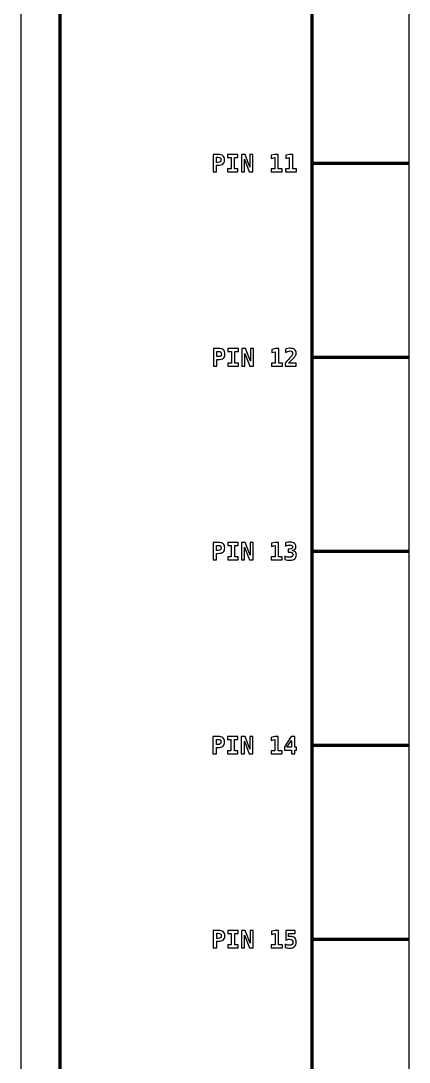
# Model space of a CAD drawing. Header units: centimetres. Extents: x -11.5 to -9.5, y -24.9 to -2.9.
# Drawn here: x -11.5 to -9.5, y -19.48 to -14.12 of the extents above; entities that cross this region are included whole.
import ezdxf

# ---------------------------------------------------------------- set-up
doc = ezdxf.new("R2010")
doc.units = ezdxf.units.CM
doc.header["$MEASUREMENT"] = 0
doc.layers.add('Layer 1', color=7, linetype='Continuous')

msp = doc.modelspace()

# ---------------------------------------------------------------- linework, layer by layer
at = {"layer": 'Layer 1', "color": 7}
msp.add_lwpolyline([(-11.5, -24.85), (-9.5, -24.85), (-9.5, -2.85), (-11.5, -2.85), (-11.5, -24.85)], close=True, dxfattribs=at)
at = {"layer": 'Layer 1', "color": 7, "lineweight": 100}
msp.add_lwpolyline([(-11.3, -24.35), (-10, -24.35), (-10, -4.35), (-11.3, -4.35), (-11.3, -24.35)], close=True, dxfattribs=at)
at = {"layer": 'Layer 1', "color": 250}
for points, knots in [([(-10.51028, -14.80498), (-10.51028, -14.80498), (-10.48585, -14.80498), (-10.48585, -14.80498), (-10.48585, -14.80498), (-10.47344, -14.80498), (-10.46451, -14.80718), (-10.45906, -14.81161), (-10.45906, -14.81161), (-10.4536, -14.81603), (-10.45089, -14.82321), (-10.45089, -14.83313), (-10.45089, -14.83313), (-10.45089, -14.84305), (-10.4536, -14.85023), (-10.45906, -14.85466), (-10.45906, -14.85466), (-10.46451, -14.85908), (-10.47344, -14.86128), (-10.48585, -14.86128), (-10.48585, -14.86128), (-10.48585, -14.86128), (-10.4925, -14.86128), (-10.4925, -14.86128), (-10.4925, -14.86128), (-10.4925, -14.86128), (-10.4925, -14.89499), (-10.4925, -14.89499), (-10.4925, -14.89499), (-10.4925, -14.89499), (-10.51028, -14.89499), (-10.51028, -14.89499), (-10.51028, -14.89499), (-10.51028, -14.89499), (-10.51028, -14.80498), (-10.51028, -14.80498)], [0, 0, 0, 0, 0.1111111, 0.1111111, 0.1111111, 0.1111111, 0.2222222, 0.2222222, 0.2222222, 0.2222222, 0.3333333, 0.3333333, 0.3333333, 0.3333333, 0.4444444, 0.4444444, 0.4444444, 0.4444444, 0.5555556, 0.5555556, 0.5555556, 0.5555556, 0.6666667, 0.6666667, 0.6666667, 0.6666667, 0.7777778, 0.7777778, 0.7777778, 0.7777778, 0.8888889, 0.8888889, 0.8888889, 0.8888889, 1, 1, 1, 1]), ([(-10.43535, -14.82066), (-10.43535, -14.82066), (-10.43535, -14.80498), (-10.43535, -14.80498), (-10.43535, -14.80498), (-10.43535, -14.80498), (-10.38176, -14.80498), (-10.38176, -14.80498), (-10.38176, -14.80498), (-10.38176, -14.80498), (-10.38176, -14.82066), (-10.38176, -14.82066), (-10.38176, -14.82066), (-10.38176, -14.82066), (-10.39967, -14.82066), (-10.39967, -14.82066), (-10.39967, -14.82066), (-10.39967, -14.82066), (-10.39967, -14.87931), (-10.39967, -14.87931), (-10.39967, -14.87931), (-10.39967, -14.87931), (-10.38176, -14.87931), (-10.38176, -14.87931), (-10.38176, -14.87931), (-10.38176, -14.87931), (-10.38176, -14.89499), (-10.38176, -14.89499), (-10.38176, -14.89499), (-10.38176, -14.89499), (-10.43535, -14.89499), (-10.43535, -14.89499), (-10.43535, -14.89499), (-10.43535, -14.89499), (-10.43535, -14.87931), (-10.43535, -14.87931), (-10.43535, -14.87931), (-10.43535, -14.87931), (-10.41745, -14.87931), (-10.41745, -14.87931), (-10.41745, -14.87931), (-10.41745, -14.87931), (-10.41745, -14.82066), (-10.41745, -14.82066), (-10.41745, -14.82066), (-10.41745, -14.82066), (-10.43535, -14.82066), (-10.43535, -14.82066)], [0, 0, 0, 0, 0.0833333, 0.0833333, 0.0833333, 0.0833333, 0.1666667, 0.1666667, 0.1666667, 0.1666667, 0.25, 0.25, 0.25, 0.25, 0.3333333, 0.3333333, 0.3333333, 0.3333333, 0.4166667, 0.4166667, 0.4166667, 0.4166667, 0.5, 0.5, 0.5, 0.5, 0.5833333, 0.5833333, 0.5833333, 0.5833333, 0.6666667, 0.6666667, 0.6666667, 0.6666667, 0.75, 0.75, 0.75, 0.75, 0.8333333, 0.8333333, 0.8333333, 0.8333333, 0.9166667, 0.9166667, 0.9166667, 0.9166667, 1, 1, 1, 1]), ([(-10.36421, -14.80498), (-10.36421, -14.80498), (-10.34509, -14.80498), (-10.34509, -14.80498), (-10.34509, -14.80498), (-10.34509, -14.80498), (-10.32003, -14.8704), (-10.32003, -14.8704), (-10.32003, -14.8704), (-10.32003, -14.8704), (-10.32003, -14.80498), (-10.32003, -14.80498), (-10.32003, -14.80498), (-10.32003, -14.80498), (-10.30435, -14.80498), (-10.30435, -14.80498), (-10.30435, -14.80498), (-10.30435, -14.80498), (-10.30435, -14.89499), (-10.30435, -14.89499), (-10.30435, -14.89499), (-10.30435, -14.89499), (-10.32334, -14.89499), (-10.32334, -14.89499), (-10.32334, -14.89499), (-10.32334, -14.89499), (-10.34853, -14.82957), (-10.34853, -14.82957), (-10.34853, -14.82957), (-10.34853, -14.82957), (-10.34853, -14.89499), (-10.34853, -14.89499), (-10.34853, -14.89499), (-10.34853, -14.89499), (-10.36421, -14.89499), (-10.36421, -14.89499), (-10.36421, -14.89499), (-10.36421, -14.89499), (-10.36421, -14.80498), (-10.36421, -14.80498)], [0, 0, 0, 0, 0.1, 0.1, 0.1, 0.1, 0.2, 0.2, 0.2, 0.2, 0.3, 0.3, 0.3, 0.3, 0.4, 0.4, 0.4, 0.4, 0.5, 0.5, 0.5, 0.5, 0.6, 0.6, 0.6, 0.6, 0.7, 0.7, 0.7, 0.7, 0.8, 0.8, 0.8, 0.8, 0.9, 0.9, 0.9, 0.9, 1, 1, 1, 1]), ([(-10.21139, -14.87931), (-10.21139, -14.87931), (-10.19149, -14.87931), (-10.19149, -14.87931), (-10.19149, -14.87931), (-10.19149, -14.87931), (-10.19149, -14.82089), (-10.19149, -14.82089), (-10.19149, -14.82089), (-10.19149, -14.82089), (-10.20999, -14.82548), (-10.20999, -14.82548), (-10.20999, -14.82548), (-10.20999, -14.82548), (-10.20999, -14.80945), (-10.20999, -14.80945), (-10.20999, -14.80945), (-10.20999, -14.80945), (-10.19137, -14.80498), (-10.19137, -14.80498), (-10.19137, -14.80498), (-10.19137, -14.80498), (-10.17419, -14.80498), (-10.17419, -14.80498), (-10.17419, -14.80498), (-10.17419, -14.80498), (-10.17419, -14.87931), (-10.17419, -14.87931), (-10.17419, -14.87931), (-10.17419, -14.87931), (-10.15429, -14.87931), (-10.15429, -14.87931), (-10.15429, -14.87931), (-10.15429, -14.87931), (-10.15429, -14.89499), (-10.15429, -14.89499), (-10.15429, -14.89499), (-10.15429, -14.89499), (-10.21139, -14.89499), (-10.21139, -14.89499), (-10.21139, -14.89499), (-10.21139, -14.89499), (-10.21139, -14.87931), (-10.21139, -14.87931)], [0, 0, 0, 0, 0.0909091, 0.0909091, 0.0909091, 0.0909091, 0.1818182, 0.1818182, 0.1818182, 0.1818182, 0.2727273, 0.2727273, 0.2727273, 0.2727273, 0.3636364, 0.3636364, 0.3636364, 0.3636364, 0.4545455, 0.4545455, 0.4545455, 0.4545455, 0.5454545, 0.5454545, 0.5454545, 0.5454545, 0.6363636, 0.6363636, 0.6363636, 0.6363636, 0.7272727, 0.7272727, 0.7272727, 0.7272727, 0.8181818, 0.8181818, 0.8181818, 0.8181818, 0.9090909, 0.9090909, 0.9090909, 0.9090909, 1, 1, 1, 1]), ([(-10.13706, -14.87931), (-10.13706, -14.87931), (-10.11716, -14.87931), (-10.11716, -14.87931), (-10.11716, -14.87931), (-10.11716, -14.87931), (-10.11716, -14.82089), (-10.11716, -14.82089), (-10.11716, -14.82089), (-10.11716, -14.82089), (-10.13566, -14.82548), (-10.13566, -14.82548), (-10.13566, -14.82548), (-10.13566, -14.82548), (-10.13566, -14.80945), (-10.13566, -14.80945), (-10.13566, -14.80945), (-10.13566, -14.80945), (-10.11704, -14.80498), (-10.11704, -14.80498), (-10.11704, -14.80498), (-10.11704, -14.80498), (-10.09986, -14.80498), (-10.09986, -14.80498), (-10.09986, -14.80498), (-10.09986, -14.80498), (-10.09986, -14.87931), (-10.09986, -14.87931), (-10.09986, -14.87931), (-10.09986, -14.87931), (-10.07996, -14.87931), (-10.07996, -14.87931), (-10.07996, -14.87931), (-10.07996, -14.87931), (-10.07996, -14.89499), (-10.07996, -14.89499), (-10.07996, -14.89499), (-10.07996, -14.89499), (-10.13706, -14.89499), (-10.13706, -14.89499), (-10.13706, -14.89499), (-10.13706, -14.89499), (-10.13706, -14.87931), (-10.13706, -14.87931)], [0, 0, 0, 0, 0.0909091, 0.0909091, 0.0909091, 0.0909091, 0.1818182, 0.1818182, 0.1818182, 0.1818182, 0.2727273, 0.2727273, 0.2727273, 0.2727273, 0.3636364, 0.3636364, 0.3636364, 0.3636364, 0.4545455, 0.4545455, 0.4545455, 0.4545455, 0.5454545, 0.5454545, 0.5454545, 0.5454545, 0.6363636, 0.6363636, 0.6363636, 0.6363636, 0.7272727, 0.7272727, 0.7272727, 0.7272727, 0.8181818, 0.8181818, 0.8181818, 0.8181818, 0.9090909, 0.9090909, 0.9090909, 0.9090909, 1, 1, 1, 1]), ([(-10.4925, -14.81994), (-10.4925, -14.81994), (-10.4925, -14.84632), (-10.4925, -14.84632), (-10.4925, -14.84632), (-10.4925, -14.84632), (-10.48519, -14.84632), (-10.48519, -14.84632), (-10.48519, -14.84632), (-10.47937, -14.84632), (-10.47527, -14.84533), (-10.47293, -14.84338), (-10.47293, -14.84338), (-10.47056, -14.8414), (-10.46939, -14.83799), (-10.46939, -14.83313), (-10.46939, -14.83313), (-10.46939, -14.82828), (-10.47056, -14.82486), (-10.47293, -14.82288), (-10.47293, -14.82288), (-10.47527, -14.82093), (-10.47937, -14.81994), (-10.48519, -14.81994), (-10.48519, -14.81994), (-10.48519, -14.81994), (-10.4925, -14.81994), (-10.4925, -14.81994)], [0, 0, 0, 0, 0.1428571, 0.1428571, 0.1428571, 0.1428571, 0.2857143, 0.2857143, 0.2857143, 0.2857143, 0.4285714, 0.4285714, 0.4285714, 0.4285714, 0.5714286, 0.5714286, 0.5714286, 0.5714286, 0.7142857, 0.7142857, 0.7142857, 0.7142857, 0.8571429, 0.8571429, 0.8571429, 0.8571429, 1, 1, 1, 1]), ([(-10.5081, -15.80581), (-10.5081, -15.80581), (-10.48367, -15.80581), (-10.48367, -15.80581), (-10.48367, -15.80581), (-10.47126, -15.80581), (-10.46233, -15.80801), (-10.45688, -15.81244), (-10.45688, -15.81244), (-10.45142, -15.81686), (-10.44871, -15.82404), (-10.44871, -15.83396), (-10.44871, -15.83396), (-10.44871, -15.84388), (-10.45142, -15.85106), (-10.45688, -15.85549), (-10.45688, -15.85549), (-10.46233, -15.85991), (-10.47126, -15.86211), (-10.48367, -15.86211), (-10.48367, -15.86211), (-10.48367, -15.86211), (-10.49032, -15.86211), (-10.49032, -15.86211), (-10.49032, -15.86211), (-10.49032, -15.86211), (-10.49032, -15.89582), (-10.49032, -15.89582), (-10.49032, -15.89582), (-10.49032, -15.89582), (-10.5081, -15.89582), (-10.5081, -15.89582), (-10.5081, -15.89582), (-10.5081, -15.89582), (-10.5081, -15.80581), (-10.5081, -15.80581)], [0, 0, 0, 0, 0.1111111, 0.1111111, 0.1111111, 0.1111111, 0.2222222, 0.2222222, 0.2222222, 0.2222222, 0.3333333, 0.3333333, 0.3333333, 0.3333333, 0.4444444, 0.4444444, 0.4444444, 0.4444444, 0.5555556, 0.5555556, 0.5555556, 0.5555556, 0.6666667, 0.6666667, 0.6666667, 0.6666667, 0.7777778, 0.7777778, 0.7777778, 0.7777778, 0.8888889, 0.8888889, 0.8888889, 0.8888889, 1, 1, 1, 1]), ([(-10.49032, -15.82077), (-10.49032, -15.82077), (-10.49032, -15.84715), (-10.49032, -15.84715), (-10.49032, -15.84715), (-10.49032, -15.84715), (-10.48301, -15.84715), (-10.48301, -15.84715), (-10.48301, -15.84715), (-10.47719, -15.84715), (-10.47309, -15.84616), (-10.47075, -15.84421), (-10.47075, -15.84421), (-10.46838, -15.84223), (-10.46721, -15.83882), (-10.46721, -15.83396), (-10.46721, -15.83396), (-10.46721, -15.82911), (-10.46838, -15.82569), (-10.47075, -15.82371), (-10.47075, -15.82371), (-10.47309, -15.82176), (-10.47719, -15.82077), (-10.48301, -15.82077), (-10.48301, -15.82077), (-10.48301, -15.82077), (-10.49032, -15.82077), (-10.49032, -15.82077)], [0, 0, 0, 0, 0.1428571, 0.1428571, 0.1428571, 0.1428571, 0.2857143, 0.2857143, 0.2857143, 0.2857143, 0.4285714, 0.4285714, 0.4285714, 0.4285714, 0.5714286, 0.5714286, 0.5714286, 0.5714286, 0.7142857, 0.7142857, 0.7142857, 0.7142857, 0.8571429, 0.8571429, 0.8571429, 0.8571429, 1, 1, 1, 1]), ([(-10.43317, -15.82149), (-10.43317, -15.82149), (-10.43317, -15.80581), (-10.43317, -15.80581), (-10.43317, -15.80581), (-10.43317, -15.80581), (-10.37958, -15.80581), (-10.37958, -15.80581), (-10.37958, -15.80581), (-10.37958, -15.80581), (-10.37958, -15.82149), (-10.37958, -15.82149), (-10.37958, -15.82149), (-10.37958, -15.82149), (-10.39749, -15.82149), (-10.39749, -15.82149), (-10.39749, -15.82149), (-10.39749, -15.82149), (-10.39749, -15.88014), (-10.39749, -15.88014), (-10.39749, -15.88014), (-10.39749, -15.88014), (-10.37958, -15.88014), (-10.37958, -15.88014), (-10.37958, -15.88014), (-10.37958, -15.88014), (-10.37958, -15.89582), (-10.37958, -15.89582), (-10.37958, -15.89582), (-10.37958, -15.89582), (-10.43317, -15.89582), (-10.43317, -15.89582), (-10.43317, -15.89582), (-10.43317, -15.89582), (-10.43317, -15.88014), (-10.43317, -15.88014), (-10.43317, -15.88014), (-10.43317, -15.88014), (-10.41527, -15.88014), (-10.41527, -15.88014), (-10.41527, -15.88014), (-10.41527, -15.88014), (-10.41527, -15.82149), (-10.41527, -15.82149), (-10.41527, -15.82149), (-10.41527, -15.82149), (-10.43317, -15.82149), (-10.43317, -15.82149)], [0, 0, 0, 0, 0.0833333, 0.0833333, 0.0833333, 0.0833333, 0.1666667, 0.1666667, 0.1666667, 0.1666667, 0.25, 0.25, 0.25, 0.25, 0.3333333, 0.3333333, 0.3333333, 0.3333333, 0.4166667, 0.4166667, 0.4166667, 0.4166667, 0.5, 0.5, 0.5, 0.5, 0.5833333, 0.5833333, 0.5833333, 0.5833333, 0.6666667, 0.6666667, 0.6666667, 0.6666667, 0.75, 0.75, 0.75, 0.75, 0.8333333, 0.8333333, 0.8333333, 0.8333333, 0.9166667, 0.9166667, 0.9166667, 0.9166667, 1, 1, 1, 1]), ([(-10.36203, -15.80581), (-10.36203, -15.80581), (-10.34291, -15.80581), (-10.34291, -15.80581), (-10.34291, -15.80581), (-10.34291, -15.80581), (-10.31785, -15.87123), (-10.31785, -15.87123), (-10.31785, -15.87123), (-10.31785, -15.87123), (-10.31785, -15.80581), (-10.31785, -15.80581), (-10.31785, -15.80581), (-10.31785, -15.80581), (-10.30217, -15.80581), (-10.30217, -15.80581), (-10.30217, -15.80581), (-10.30217, -15.80581), (-10.30217, -15.89582), (-10.30217, -15.89582), (-10.30217, -15.89582), (-10.30217, -15.89582), (-10.32116, -15.89582), (-10.32116, -15.89582), (-10.32116, -15.89582), (-10.32116, -15.89582), (-10.34635, -15.8304), (-10.34635, -15.8304), (-10.34635, -15.8304), (-10.34635, -15.8304), (-10.34635, -15.89582), (-10.34635, -15.89582), (-10.34635, -15.89582), (-10.34635, -15.89582), (-10.36203, -15.89582), (-10.36203, -15.89582), (-10.36203, -15.89582), (-10.36203, -15.89582), (-10.36203, -15.80581), (-10.36203, -15.80581)], [0, 0, 0, 0, 0.1, 0.1, 0.1, 0.1, 0.2, 0.2, 0.2, 0.2, 0.3, 0.3, 0.3, 0.3, 0.4, 0.4, 0.4, 0.4, 0.5, 0.5, 0.5, 0.5, 0.6, 0.6, 0.6, 0.6, 0.7, 0.7, 0.7, 0.7, 0.8, 0.8, 0.8, 0.8, 0.9, 0.9, 0.9, 0.9, 1, 1, 1, 1]), ([(-10.20921, -15.88014), (-10.20921, -15.88014), (-10.18931, -15.88014), (-10.18931, -15.88014), (-10.18931, -15.88014), (-10.18931, -15.88014), (-10.18931, -15.82172), (-10.18931, -15.82172), (-10.18931, -15.82172), (-10.18931, -15.82172), (-10.20781, -15.82631), (-10.20781, -15.82631), (-10.20781, -15.82631), (-10.20781, -15.82631), (-10.20781, -15.81028), (-10.20781, -15.81028), (-10.20781, -15.81028), (-10.20781, -15.81028), (-10.18919, -15.80581), (-10.18919, -15.80581), (-10.18919, -15.80581), (-10.18919, -15.80581), (-10.17201, -15.80581), (-10.17201, -15.80581), (-10.17201, -15.80581), (-10.17201, -15.80581), (-10.17201, -15.88014), (-10.17201, -15.88014), (-10.17201, -15.88014), (-10.17201, -15.88014), (-10.15211, -15.88014), (-10.15211, -15.88014), (-10.15211, -15.88014), (-10.15211, -15.88014), (-10.15211, -15.89582), (-10.15211, -15.89582), (-10.15211, -15.89582), (-10.15211, -15.89582), (-10.20921, -15.89582), (-10.20921, -15.89582), (-10.20921, -15.89582), (-10.20921, -15.89582), (-10.20921, -15.88014), (-10.20921, -15.88014)], [0, 0, 0, 0, 0.0909091, 0.0909091, 0.0909091, 0.0909091, 0.1818182, 0.1818182, 0.1818182, 0.1818182, 0.2727273, 0.2727273, 0.2727273, 0.2727273, 0.3636364, 0.3636364, 0.3636364, 0.3636364, 0.4545455, 0.4545455, 0.4545455, 0.4545455, 0.5454545, 0.5454545, 0.5454545, 0.5454545, 0.6363636, 0.6363636, 0.6363636, 0.6363636, 0.7272727, 0.7272727, 0.7272727, 0.7272727, 0.8181818, 0.8181818, 0.8181818, 0.8181818, 0.9090909, 0.9090909, 0.9090909, 0.9090909, 1, 1, 1, 1]), ([(-10.12006, -15.88014), (-10.12006, -15.88014), (-10.08214, -15.88014), (-10.08214, -15.88014), (-10.08214, -15.88014), (-10.08214, -15.88014), (-10.08214, -15.89582), (-10.08214, -15.89582), (-10.08214, -15.89582), (-10.08214, -15.89582), (-10.13929, -15.89582), (-10.13929, -15.89582), (-10.13929, -15.89582), (-10.13929, -15.89582), (-10.13929, -15.88061), (-10.13929, -15.88061), (-10.13929, -15.88061), (-10.13929, -15.88061), (-10.12963, -15.87039), (-10.12963, -15.87039), (-10.12963, -15.87039), (-10.11819, -15.8582), (-10.11124, -15.85071), (-10.10879, -15.84789), (-10.10879, -15.84789), (-10.10578, -15.84444), (-10.1036, -15.84137), (-10.10229, -15.83869), (-10.10229, -15.83869), (-10.10095, -15.83602), (-10.10029, -15.83339), (-10.10029, -15.83077), (-10.10029, -15.83077), (-10.10029, -15.82676), (-10.1015, -15.82365), (-10.10393, -15.82147), (-10.10393, -15.82147), (-10.10636, -15.81927), (-10.10982, -15.81818), (-10.11426, -15.81818), (-10.11426, -15.81818), (-10.11745, -15.81818), (-10.12101, -15.81882), (-10.12496, -15.82007), (-10.12496, -15.82007), (-10.12893, -15.82135), (-10.13305, -15.82318), (-10.13735, -15.82559), (-10.13735, -15.82559), (-10.13735, -15.82559), (-10.13735, -15.809), (-10.13735, -15.809), (-10.13735, -15.809), (-10.13305, -15.80744), (-10.12885, -15.80624), (-10.12472, -15.80542), (-10.12472, -15.80542), (-10.1206, -15.8046), (-10.11665, -15.80418), (-10.11288, -15.80418), (-10.11288, -15.80418), (-10.10336, -15.80418), (-10.09586, -15.80641), (-10.09043, -15.81085), (-10.09043, -15.81085), (-10.08498, -15.81528), (-10.08226, -15.82135), (-10.08226, -15.82902), (-10.08226, -15.82902), (-10.08226, -15.83256), (-10.08286, -15.83588), (-10.08403, -15.83896), (-10.08403, -15.83896), (-10.08523, -15.84207), (-10.08726, -15.84551), (-10.09016, -15.84927), (-10.09016, -15.84927), (-10.09228, -15.85201), (-10.09813, -15.85816), (-10.1077, -15.86773), (-10.1077, -15.86773), (-10.11288, -15.8729), (-10.117, -15.87705), (-10.12006, -15.88014)], [0, 0, 0, 0, 0.047619, 0.047619, 0.047619, 0.047619, 0.0952381, 0.0952381, 0.0952381, 0.0952381, 0.1428571, 0.1428571, 0.1428571, 0.1428571, 0.1904762, 0.1904762, 0.1904762, 0.1904762, 0.2380952, 0.2380952, 0.2380952, 0.2380952, 0.2857143, 0.2857143, 0.2857143, 0.2857143, 0.3333333, 0.3333333, 0.3333333, 0.3333333, 0.3809524, 0.3809524, 0.3809524, 0.3809524, 0.4285714, 0.4285714, 0.4285714, 0.4285714, 0.4761905, 0.4761905, 0.4761905, 0.4761905, 0.5238095, 0.5238095, 0.5238095, 0.5238095, 0.5714286, 0.5714286, 0.5714286, 0.5714286, 0.6190476, 0.6190476, 0.6190476, 0.6190476, 0.6666667, 0.6666667, 0.6666667, 0.6666667, 0.7142857, 0.7142857, 0.7142857, 0.7142857, 0.7619048, 0.7619048, 0.7619048, 0.7619048, 0.8095238, 0.8095238, 0.8095238, 0.8095238, 0.8571429, 0.8571429, 0.8571429, 0.8571429, 0.9047619, 0.9047619, 0.9047619, 0.9047619, 0.952381, 0.952381, 0.952381, 0.952381, 1, 1, 1, 1]), ([(-10.50921, -16.80492), (-10.50921, -16.80492), (-10.48478, -16.80492), (-10.48478, -16.80492), (-10.48478, -16.80492), (-10.47237, -16.80492), (-10.46344, -16.80712), (-10.45799, -16.81155), (-10.45799, -16.81155), (-10.45253, -16.81597), (-10.44982, -16.82315), (-10.44982, -16.83307), (-10.44982, -16.83307), (-10.44982, -16.84299), (-10.45253, -16.85017), (-10.45799, -16.8546), (-10.45799, -16.8546), (-10.46344, -16.85902), (-10.47237, -16.86122), (-10.48478, -16.86122), (-10.48478, -16.86122), (-10.48478, -16.86122), (-10.49143, -16.86122), (-10.49143, -16.86122), (-10.49143, -16.86122), (-10.49143, -16.86122), (-10.49143, -16.89493), (-10.49143, -16.89493), (-10.49143, -16.89493), (-10.49143, -16.89493), (-10.50921, -16.89493), (-10.50921, -16.89493), (-10.50921, -16.89493), (-10.50921, -16.89493), (-10.50921, -16.80492), (-10.50921, -16.80492)], [0, 0, 0, 0, 0.1111111, 0.1111111, 0.1111111, 0.1111111, 0.2222222, 0.2222222, 0.2222222, 0.2222222, 0.3333333, 0.3333333, 0.3333333, 0.3333333, 0.4444444, 0.4444444, 0.4444444, 0.4444444, 0.5555556, 0.5555556, 0.5555556, 0.5555556, 0.6666667, 0.6666667, 0.6666667, 0.6666667, 0.7777778, 0.7777778, 0.7777778, 0.7777778, 0.8888889, 0.8888889, 0.8888889, 0.8888889, 1, 1, 1, 1]), ([(-10.49143, -16.81988), (-10.49143, -16.81988), (-10.49143, -16.84626), (-10.49143, -16.84626), (-10.49143, -16.84626), (-10.49143, -16.84626), (-10.48412, -16.84626), (-10.48412, -16.84626), (-10.48412, -16.84626), (-10.4783, -16.84626), (-10.4742, -16.84527), (-10.47186, -16.84332), (-10.47186, -16.84332), (-10.46949, -16.84134), (-10.46832, -16.83793), (-10.46832, -16.83307), (-10.46832, -16.83307), (-10.46832, -16.82822), (-10.46949, -16.8248), (-10.47186, -16.82282), (-10.47186, -16.82282), (-10.4742, -16.82087), (-10.4783, -16.81988), (-10.48412, -16.81988), (-10.48412, -16.81988), (-10.48412, -16.81988), (-10.49143, -16.81988), (-10.49143, -16.81988)], [0, 0, 0, 0, 0.1428571, 0.1428571, 0.1428571, 0.1428571, 0.2857143, 0.2857143, 0.2857143, 0.2857143, 0.4285714, 0.4285714, 0.4285714, 0.4285714, 0.5714286, 0.5714286, 0.5714286, 0.5714286, 0.7142857, 0.7142857, 0.7142857, 0.7142857, 0.8571429, 0.8571429, 0.8571429, 0.8571429, 1, 1, 1, 1]), ([(-10.43428, -16.8206), (-10.43428, -16.8206), (-10.43428, -16.80492), (-10.43428, -16.80492), (-10.43428, -16.80492), (-10.43428, -16.80492), (-10.38069, -16.80492), (-10.38069, -16.80492), (-10.38069, -16.80492), (-10.38069, -16.80492), (-10.38069, -16.8206), (-10.38069, -16.8206), (-10.38069, -16.8206), (-10.38069, -16.8206), (-10.3986, -16.8206), (-10.3986, -16.8206), (-10.3986, -16.8206), (-10.3986, -16.8206), (-10.3986, -16.87925), (-10.3986, -16.87925), (-10.3986, -16.87925), (-10.3986, -16.87925), (-10.38069, -16.87925), (-10.38069, -16.87925), (-10.38069, -16.87925), (-10.38069, -16.87925), (-10.38069, -16.89493), (-10.38069, -16.89493), (-10.38069, -16.89493), (-10.38069, -16.89493), (-10.43428, -16.89493), (-10.43428, -16.89493), (-10.43428, -16.89493), (-10.43428, -16.89493), (-10.43428, -16.87925), (-10.43428, -16.87925), (-10.43428, -16.87925), (-10.43428, -16.87925), (-10.41638, -16.87925), (-10.41638, -16.87925), (-10.41638, -16.87925), (-10.41638, -16.87925), (-10.41638, -16.8206), (-10.41638, -16.8206), (-10.41638, -16.8206), (-10.41638, -16.8206), (-10.43428, -16.8206), (-10.43428, -16.8206)], [0, 0, 0, 0, 0.0833333, 0.0833333, 0.0833333, 0.0833333, 0.1666667, 0.1666667, 0.1666667, 0.1666667, 0.25, 0.25, 0.25, 0.25, 0.3333333, 0.3333333, 0.3333333, 0.3333333, 0.4166667, 0.4166667, 0.4166667, 0.4166667, 0.5, 0.5, 0.5, 0.5, 0.5833333, 0.5833333, 0.5833333, 0.5833333, 0.6666667, 0.6666667, 0.6666667, 0.6666667, 0.75, 0.75, 0.75, 0.75, 0.8333333, 0.8333333, 0.8333333, 0.8333333, 0.9166667, 0.9166667, 0.9166667, 0.9166667, 1, 1, 1, 1]), ([(-10.36314, -16.80492), (-10.36314, -16.80492), (-10.34402, -16.80492), (-10.34402, -16.80492), (-10.34402, -16.80492), (-10.34402, -16.80492), (-10.31896, -16.87034), (-10.31896, -16.87034), (-10.31896, -16.87034), (-10.31896, -16.87034), (-10.31896, -16.80492), (-10.31896, -16.80492), (-10.31896, -16.80492), (-10.31896, -16.80492), (-10.30328, -16.80492), (-10.30328, -16.80492), (-10.30328, -16.80492), (-10.30328, -16.80492), (-10.30328, -16.89493), (-10.30328, -16.89493), (-10.30328, -16.89493), (-10.30328, -16.89493), (-10.32227, -16.89493), (-10.32227, -16.89493), (-10.32227, -16.89493), (-10.32227, -16.89493), (-10.34746, -16.82951), (-10.34746, -16.82951), (-10.34746, -16.82951), (-10.34746, -16.82951), (-10.34746, -16.89493), (-10.34746, -16.89493), (-10.34746, -16.89493), (-10.34746, -16.89493), (-10.36314, -16.89493), (-10.36314, -16.89493), (-10.36314, -16.89493), (-10.36314, -16.89493), (-10.36314, -16.80492), (-10.36314, -16.80492)], [0, 0, 0, 0, 0.1, 0.1, 0.1, 0.1, 0.2, 0.2, 0.2, 0.2, 0.3, 0.3, 0.3, 0.3, 0.4, 0.4, 0.4, 0.4, 0.5, 0.5, 0.5, 0.5, 0.6, 0.6, 0.6, 0.6, 0.7, 0.7, 0.7, 0.7, 0.8, 0.8, 0.8, 0.8, 0.9, 0.9, 0.9, 0.9, 1, 1, 1, 1]), ([(-10.21032, -16.87925), (-10.21032, -16.87925), (-10.19042, -16.87925), (-10.19042, -16.87925), (-10.19042, -16.87925), (-10.19042, -16.87925), (-10.19042, -16.82083), (-10.19042, -16.82083), (-10.19042, -16.82083), (-10.19042, -16.82083), (-10.20892, -16.82542), (-10.20892, -16.82542), (-10.20892, -16.82542), (-10.20892, -16.82542), (-10.20892, -16.80939), (-10.20892, -16.80939), (-10.20892, -16.80939), (-10.20892, -16.80939), (-10.1903, -16.80492), (-10.1903, -16.80492), (-10.1903, -16.80492), (-10.1903, -16.80492), (-10.17312, -16.80492), (-10.17312, -16.80492), (-10.17312, -16.80492), (-10.17312, -16.80492), (-10.17312, -16.87925), (-10.17312, -16.87925), (-10.17312, -16.87925), (-10.17312, -16.87925), (-10.15322, -16.87925), (-10.15322, -16.87925), (-10.15322, -16.87925), (-10.15322, -16.87925), (-10.15322, -16.89493), (-10.15322, -16.89493), (-10.15322, -16.89493), (-10.15322, -16.89493), (-10.21032, -16.89493), (-10.21032, -16.89493), (-10.21032, -16.89493), (-10.21032, -16.89493), (-10.21032, -16.87925), (-10.21032, -16.87925)], [0, 0, 0, 0, 0.0909091, 0.0909091, 0.0909091, 0.0909091, 0.1818182, 0.1818182, 0.1818182, 0.1818182, 0.2727273, 0.2727273, 0.2727273, 0.2727273, 0.3636364, 0.3636364, 0.3636364, 0.3636364, 0.4545455, 0.4545455, 0.4545455, 0.4545455, 0.5454545, 0.5454545, 0.5454545, 0.5454545, 0.6363636, 0.6363636, 0.6363636, 0.6363636, 0.7272727, 0.7272727, 0.7272727, 0.7272727, 0.8181818, 0.8181818, 0.8181818, 0.8181818, 0.9090909, 0.9090909, 0.9090909, 0.9090909, 1, 1, 1, 1]), ([(-10.11424, -16.85466), (-10.11424, -16.85466), (-10.12377, -16.85466), (-10.12377, -16.85466), (-10.12377, -16.85466), (-10.12377, -16.85466), (-10.12377, -16.83898), (-10.12377, -16.83898), (-10.12377, -16.83898), (-10.12377, -16.83898), (-10.11424, -16.83898), (-10.11424, -16.83898), (-10.11424, -16.83898), (-10.10984, -16.83898), (-10.1064, -16.83811), (-10.10397, -16.83636), (-10.10397, -16.83636), (-10.10154, -16.83461), (-10.10033, -16.83215), (-10.10033, -16.82898), (-10.10033, -16.82898), (-10.10033, -16.82564), (-10.10154, -16.82303), (-10.10397, -16.82116), (-10.10397, -16.82116), (-10.1064, -16.81928), (-10.10984, -16.81836), (-10.11424, -16.81836), (-10.11424, -16.81836), (-10.11761, -16.81836), (-10.12124, -16.81879), (-10.12508, -16.81963), (-10.12508, -16.81963), (-10.12895, -16.82048), (-10.13295, -16.82171), (-10.13708, -16.82332), (-10.13708, -16.82332), (-10.13708, -16.82332), (-10.13708, -16.80716), (-10.13708, -16.80716), (-10.13708, -16.80716), (-10.13295, -16.80591), (-10.12887, -16.80496), (-10.12486, -16.80428), (-10.12486, -16.80428), (-10.12083, -16.80362), (-10.11698, -16.80329), (-10.11327, -16.80329), (-10.11327, -16.80329), (-10.10379, -16.80329), (-10.0964, -16.80537), (-10.09111, -16.80951), (-10.09111, -16.80951), (-10.0858, -16.81365), (-10.08315, -16.81935), (-10.08315, -16.82663), (-10.08315, -16.82663), (-10.08315, -16.83196), (-10.08467, -16.83634), (-10.08774, -16.83974), (-10.08774, -16.83974), (-10.09078, -16.84313), (-10.09514, -16.84536), (-10.1008, -16.84639), (-10.1008, -16.84639), (-10.09438, -16.84752), (-10.08946, -16.85009), (-10.08609, -16.85408), (-10.08609, -16.85408), (-10.08271, -16.85807), (-10.08103, -16.86334), (-10.08103, -16.86985), (-10.08103, -16.86985), (-10.08103, -16.87857), (-10.08383, -16.88522), (-10.0894, -16.88981), (-10.0894, -16.88981), (-10.095, -16.89439), (-10.10311, -16.89668), (-10.11377, -16.89668), (-10.11377, -16.89668), (-10.11829, -16.89668), (-10.12276, -16.89629), (-10.12716, -16.89553), (-10.12716, -16.89553), (-10.13157, -16.89477), (-10.13579, -16.89365), (-10.1398, -16.89221), (-10.1398, -16.89221), (-10.1398, -16.89221), (-10.1398, -16.87569), (-10.1398, -16.87569), (-10.1398, -16.87569), (-10.13601, -16.87758), (-10.13194, -16.87902), (-10.12755, -16.88001), (-10.12755, -16.88001), (-10.12319, -16.881), (-10.11858, -16.88149), (-10.11377, -16.88149), (-10.11377, -16.88149), (-10.10893, -16.88149), (-10.10512, -16.88038), (-10.1023, -16.87814), (-10.1023, -16.87814), (-10.09949, -16.87592), (-10.09809, -16.87291), (-10.09809, -16.86912), (-10.09809, -16.86912), (-10.09809, -16.86452), (-10.09949, -16.86093), (-10.1023, -16.85842), (-10.1023, -16.85842), (-10.10512, -16.85591), (-10.1091, -16.85466), (-10.11424, -16.85466)], [0, 0, 0, 0, 0.0344828, 0.0344828, 0.0344828, 0.0344828, 0.0689655, 0.0689655, 0.0689655, 0.0689655, 0.1034483, 0.1034483, 0.1034483, 0.1034483, 0.137931, 0.137931, 0.137931, 0.137931, 0.1724138, 0.1724138, 0.1724138, 0.1724138, 0.2068966, 0.2068966, 0.2068966, 0.2068966, 0.2413793, 0.2413793, 0.2413793, 0.2413793, 0.2758621, 0.2758621, 0.2758621, 0.2758621, 0.3103448, 0.3103448, 0.3103448, 0.3103448, 0.3448276, 0.3448276, 0.3448276, 0.3448276, 0.3793103, 0.3793103, 0.3793103, 0.3793103, 0.4137931, 0.4137931, 0.4137931, 0.4137931, 0.4482759, 0.4482759, 0.4482759, 0.4482759, 0.4827586, 0.4827586, 0.4827586, 0.4827586, 0.5172414, 0.5172414, 0.5172414, 0.5172414, 0.5517241, 0.5517241, 0.5517241, 0.5517241, 0.5862069, 0.5862069, 0.5862069, 0.5862069, 0.6206897, 0.6206897, 0.6206897, 0.6206897, 0.6551724, 0.6551724, 0.6551724, 0.6551724, 0.6896552, 0.6896552, 0.6896552, 0.6896552, 0.7241379, 0.7241379, 0.7241379, 0.7241379, 0.7586207, 0.7586207, 0.7586207, 0.7586207, 0.7931034, 0.7931034, 0.7931034, 0.7931034, 0.8275862, 0.8275862, 0.8275862, 0.8275862, 0.862069, 0.862069, 0.862069, 0.862069, 0.8965517, 0.8965517, 0.8965517, 0.8965517, 0.9310345, 0.9310345, 0.9310345, 0.9310345, 0.9655172, 0.9655172, 0.9655172, 0.9655172, 1, 1, 1, 1]), ([(-10.51045, -17.80498), (-10.51045, -17.80498), (-10.48602, -17.80498), (-10.48602, -17.80498), (-10.48602, -17.80498), (-10.47361, -17.80498), (-10.46468, -17.80718), (-10.45923, -17.81161), (-10.45923, -17.81161), (-10.45377, -17.81603), (-10.45106, -17.82321), (-10.45106, -17.83313), (-10.45106, -17.83313), (-10.45106, -17.84305), (-10.45377, -17.85023), (-10.45923, -17.85466), (-10.45923, -17.85466), (-10.46468, -17.85908), (-10.47361, -17.86128), (-10.48602, -17.86128), (-10.48602, -17.86128), (-10.48602, -17.86128), (-10.49267, -17.86128), (-10.49267, -17.86128), (-10.49267, -17.86128), (-10.49267, -17.86128), (-10.49267, -17.89499), (-10.49267, -17.89499), (-10.49267, -17.89499), (-10.49267, -17.89499), (-10.51045, -17.89499), (-10.51045, -17.89499), (-10.51045, -17.89499), (-10.51045, -17.89499), (-10.51045, -17.80498), (-10.51045, -17.80498)], [0, 0, 0, 0, 0.1111111, 0.1111111, 0.1111111, 0.1111111, 0.2222222, 0.2222222, 0.2222222, 0.2222222, 0.3333333, 0.3333333, 0.3333333, 0.3333333, 0.4444444, 0.4444444, 0.4444444, 0.4444444, 0.5555556, 0.5555556, 0.5555556, 0.5555556, 0.6666667, 0.6666667, 0.6666667, 0.6666667, 0.7777778, 0.7777778, 0.7777778, 0.7777778, 0.8888889, 0.8888889, 0.8888889, 0.8888889, 1, 1, 1, 1]), ([(-10.43552, -17.82066), (-10.43552, -17.82066), (-10.43552, -17.80498), (-10.43552, -17.80498), (-10.43552, -17.80498), (-10.43552, -17.80498), (-10.38193, -17.80498), (-10.38193, -17.80498), (-10.38193, -17.80498), (-10.38193, -17.80498), (-10.38193, -17.82066), (-10.38193, -17.82066), (-10.38193, -17.82066), (-10.38193, -17.82066), (-10.39984, -17.82066), (-10.39984, -17.82066), (-10.39984, -17.82066), (-10.39984, -17.82066), (-10.39984, -17.87931), (-10.39984, -17.87931), (-10.39984, -17.87931), (-10.39984, -17.87931), (-10.38193, -17.87931), (-10.38193, -17.87931), (-10.38193, -17.87931), (-10.38193, -17.87931), (-10.38193, -17.89499), (-10.38193, -17.89499), (-10.38193, -17.89499), (-10.38193, -17.89499), (-10.43552, -17.89499), (-10.43552, -17.89499), (-10.43552, -17.89499), (-10.43552, -17.89499), (-10.43552, -17.87931), (-10.43552, -17.87931), (-10.43552, -17.87931), (-10.43552, -17.87931), (-10.41762, -17.87931), (-10.41762, -17.87931), (-10.41762, -17.87931), (-10.41762, -17.87931), (-10.41762, -17.82066), (-10.41762, -17.82066), (-10.41762, -17.82066), (-10.41762, -17.82066), (-10.43552, -17.82066), (-10.43552, -17.82066)], [0, 0, 0, 0, 0.0833333, 0.0833333, 0.0833333, 0.0833333, 0.1666667, 0.1666667, 0.1666667, 0.1666667, 0.25, 0.25, 0.25, 0.25, 0.3333333, 0.3333333, 0.3333333, 0.3333333, 0.4166667, 0.4166667, 0.4166667, 0.4166667, 0.5, 0.5, 0.5, 0.5, 0.5833333, 0.5833333, 0.5833333, 0.5833333, 0.6666667, 0.6666667, 0.6666667, 0.6666667, 0.75, 0.75, 0.75, 0.75, 0.8333333, 0.8333333, 0.8333333, 0.8333333, 0.9166667, 0.9166667, 0.9166667, 0.9166667, 1, 1, 1, 1]), ([(-10.36438, -17.80498), (-10.36438, -17.80498), (-10.34526, -17.80498), (-10.34526, -17.80498), (-10.34526, -17.80498), (-10.34526, -17.80498), (-10.3202, -17.8704), (-10.3202, -17.8704), (-10.3202, -17.8704), (-10.3202, -17.8704), (-10.3202, -17.80498), (-10.3202, -17.80498), (-10.3202, -17.80498), (-10.3202, -17.80498), (-10.30452, -17.80498), (-10.30452, -17.80498), (-10.30452, -17.80498), (-10.30452, -17.80498), (-10.30452, -17.89499), (-10.30452, -17.89499), (-10.30452, -17.89499), (-10.30452, -17.89499), (-10.32351, -17.89499), (-10.32351, -17.89499), (-10.32351, -17.89499), (-10.32351, -17.89499), (-10.3487, -17.82957), (-10.3487, -17.82957), (-10.3487, -17.82957), (-10.3487, -17.82957), (-10.3487, -17.89499), (-10.3487, -17.89499), (-10.3487, -17.89499), (-10.3487, -17.89499), (-10.36438, -17.89499), (-10.36438, -17.89499), (-10.36438, -17.89499), (-10.36438, -17.89499), (-10.36438, -17.80498), (-10.36438, -17.80498)], [0, 0, 0, 0, 0.1, 0.1, 0.1, 0.1, 0.2, 0.2, 0.2, 0.2, 0.3, 0.3, 0.3, 0.3, 0.4, 0.4, 0.4, 0.4, 0.5, 0.5, 0.5, 0.5, 0.6, 0.6, 0.6, 0.6, 0.7, 0.7, 0.7, 0.7, 0.8, 0.8, 0.8, 0.8, 0.9, 0.9, 0.9, 0.9, 1, 1, 1, 1]), ([(-10.21156, -17.87931), (-10.21156, -17.87931), (-10.19166, -17.87931), (-10.19166, -17.87931), (-10.19166, -17.87931), (-10.19166, -17.87931), (-10.19166, -17.82089), (-10.19166, -17.82089), (-10.19166, -17.82089), (-10.19166, -17.82089), (-10.21016, -17.82548), (-10.21016, -17.82548), (-10.21016, -17.82548), (-10.21016, -17.82548), (-10.21016, -17.80945), (-10.21016, -17.80945), (-10.21016, -17.80945), (-10.21016, -17.80945), (-10.19154, -17.80498), (-10.19154, -17.80498), (-10.19154, -17.80498), (-10.19154, -17.80498), (-10.17436, -17.80498), (-10.17436, -17.80498), (-10.17436, -17.80498), (-10.17436, -17.80498), (-10.17436, -17.87931), (-10.17436, -17.87931), (-10.17436, -17.87931), (-10.17436, -17.87931), (-10.15446, -17.87931), (-10.15446, -17.87931), (-10.15446, -17.87931), (-10.15446, -17.87931), (-10.15446, -17.89499), (-10.15446, -17.89499), (-10.15446, -17.89499), (-10.15446, -17.89499), (-10.21156, -17.89499), (-10.21156, -17.89499), (-10.21156, -17.89499), (-10.21156, -17.89499), (-10.21156, -17.87931), (-10.21156, -17.87931)], [0, 0, 0, 0, 0.0909091, 0.0909091, 0.0909091, 0.0909091, 0.1818182, 0.1818182, 0.1818182, 0.1818182, 0.2727273, 0.2727273, 0.2727273, 0.2727273, 0.3636364, 0.3636364, 0.3636364, 0.3636364, 0.4545455, 0.4545455, 0.4545455, 0.4545455, 0.5454545, 0.5454545, 0.5454545, 0.5454545, 0.6363636, 0.6363636, 0.6363636, 0.6363636, 0.7272727, 0.7272727, 0.7272727, 0.7272727, 0.8181818, 0.8181818, 0.8181818, 0.8181818, 0.9090909, 0.9090909, 0.9090909, 0.9090909, 1, 1, 1, 1]), ([(-10.10828, -17.80498), (-10.10828, -17.80498), (-10.08965, -17.80498), (-10.08965, -17.80498), (-10.08965, -17.80498), (-10.08965, -17.80498), (-10.08965, -17.86032), (-10.08965, -17.86032), (-10.08965, -17.86032), (-10.08965, -17.86032), (-10.07978, -17.86032), (-10.07978, -17.86032), (-10.07978, -17.86032), (-10.07978, -17.86032), (-10.07978, -17.87556), (-10.07978, -17.87556), (-10.07978, -17.87556), (-10.07978, -17.87556), (-10.08965, -17.87556), (-10.08965, -17.87556), (-10.08965, -17.87556), (-10.08965, -17.87556), (-10.08965, -17.89499), (-10.08965, -17.89499), (-10.08965, -17.89499), (-10.08965, -17.89499), (-10.10671, -17.89499), (-10.10671, -17.89499), (-10.10671, -17.89499), (-10.10671, -17.89499), (-10.10671, -17.87556), (-10.10671, -17.87556), (-10.10671, -17.87556), (-10.10671, -17.87556), (-10.14242, -17.87556), (-10.14242, -17.87556), (-10.14242, -17.87556), (-10.14242, -17.87556), (-10.14242, -17.85832), (-10.14242, -17.85832), (-10.14242, -17.85832), (-10.14242, -17.85832), (-10.10828, -17.80498), (-10.10828, -17.80498)], [0, 0, 0, 0, 0.0909091, 0.0909091, 0.0909091, 0.0909091, 0.1818182, 0.1818182, 0.1818182, 0.1818182, 0.2727273, 0.2727273, 0.2727273, 0.2727273, 0.3636364, 0.3636364, 0.3636364, 0.3636364, 0.4545455, 0.4545455, 0.4545455, 0.4545455, 0.5454545, 0.5454545, 0.5454545, 0.5454545, 0.6363636, 0.6363636, 0.6363636, 0.6363636, 0.7272727, 0.7272727, 0.7272727, 0.7272727, 0.8181818, 0.8181818, 0.8181818, 0.8181818, 0.9090909, 0.9090909, 0.9090909, 0.9090909, 1, 1, 1, 1]), ([(-10.49267, -17.81994), (-10.49267, -17.81994), (-10.49267, -17.84632), (-10.49267, -17.84632), (-10.49267, -17.84632), (-10.49267, -17.84632), (-10.48536, -17.84632), (-10.48536, -17.84632), (-10.48536, -17.84632), (-10.47954, -17.84632), (-10.47544, -17.84533), (-10.4731, -17.84338), (-10.4731, -17.84338), (-10.47073, -17.8414), (-10.46956, -17.83799), (-10.46956, -17.83313), (-10.46956, -17.83313), (-10.46956, -17.82828), (-10.47073, -17.82486), (-10.4731, -17.82288), (-10.4731, -17.82288), (-10.47544, -17.82093), (-10.47954, -17.81994), (-10.48536, -17.81994), (-10.48536, -17.81994), (-10.48536, -17.81994), (-10.49267, -17.81994), (-10.49267, -17.81994)], [0, 0, 0, 0, 0.1428571, 0.1428571, 0.1428571, 0.1428571, 0.2857143, 0.2857143, 0.2857143, 0.2857143, 0.4285714, 0.4285714, 0.4285714, 0.4285714, 0.5714286, 0.5714286, 0.5714286, 0.5714286, 0.7142857, 0.7142857, 0.7142857, 0.7142857, 0.8571429, 0.8571429, 0.8571429, 0.8571429, 1, 1, 1, 1]), ([(-10.10671, -17.82476), (-10.10671, -17.82476), (-10.12945, -17.86032), (-10.12945, -17.86032), (-10.12945, -17.86032), (-10.12945, -17.86032), (-10.10671, -17.86032), (-10.10671, -17.86032), (-10.10671, -17.86032), (-10.10671, -17.86032), (-10.10671, -17.82476), (-10.10671, -17.82476)], [0, 0, 0, 0, 0.3333333, 0.3333333, 0.3333333, 0.3333333, 0.6666667, 0.6666667, 0.6666667, 0.6666667, 1, 1, 1, 1]), ([(-10.50903, -18.80412), (-10.50903, -18.80412), (-10.4846, -18.80412), (-10.4846, -18.80412), (-10.4846, -18.80412), (-10.47219, -18.80412), (-10.46326, -18.80632), (-10.45781, -18.81075), (-10.45781, -18.81075), (-10.45235, -18.81517), (-10.44964, -18.82235), (-10.44964, -18.83227), (-10.44964, -18.83227), (-10.44964, -18.84219), (-10.45235, -18.84937), (-10.45781, -18.8538), (-10.45781, -18.8538), (-10.46326, -18.85822), (-10.47219, -18.86042), (-10.4846, -18.86042), (-10.4846, -18.86042), (-10.4846, -18.86042), (-10.49125, -18.86042), (-10.49125, -18.86042), (-10.49125, -18.86042), (-10.49125, -18.86042), (-10.49125, -18.89413), (-10.49125, -18.89413), (-10.49125, -18.89413), (-10.49125, -18.89413), (-10.50903, -18.89413), (-10.50903, -18.89413), (-10.50903, -18.89413), (-10.50903, -18.89413), (-10.50903, -18.80412), (-10.50903, -18.80412)], [0, 0, 0, 0, 0.1111111, 0.1111111, 0.1111111, 0.1111111, 0.2222222, 0.2222222, 0.2222222, 0.2222222, 0.3333333, 0.3333333, 0.3333333, 0.3333333, 0.4444444, 0.4444444, 0.4444444, 0.4444444, 0.5555556, 0.5555556, 0.5555556, 0.5555556, 0.6666667, 0.6666667, 0.6666667, 0.6666667, 0.7777778, 0.7777778, 0.7777778, 0.7777778, 0.8888889, 0.8888889, 0.8888889, 0.8888889, 1, 1, 1, 1]), ([(-10.49125, -18.81908), (-10.49125, -18.81908), (-10.49125, -18.84546), (-10.49125, -18.84546), (-10.49125, -18.84546), (-10.49125, -18.84546), (-10.48394, -18.84546), (-10.48394, -18.84546), (-10.48394, -18.84546), (-10.47812, -18.84546), (-10.47402, -18.84447), (-10.47168, -18.84252), (-10.47168, -18.84252), (-10.46931, -18.84054), (-10.46814, -18.83713), (-10.46814, -18.83227), (-10.46814, -18.83227), (-10.46814, -18.82742), (-10.46931, -18.824), (-10.47168, -18.82202), (-10.47168, -18.82202), (-10.47402, -18.82007), (-10.47812, -18.81908), (-10.48394, -18.81908), (-10.48394, -18.81908), (-10.48394, -18.81908), (-10.49125, -18.81908), (-10.49125, -18.81908)], [0, 0, 0, 0, 0.1428571, 0.1428571, 0.1428571, 0.1428571, 0.2857143, 0.2857143, 0.2857143, 0.2857143, 0.4285714, 0.4285714, 0.4285714, 0.4285714, 0.5714286, 0.5714286, 0.5714286, 0.5714286, 0.7142857, 0.7142857, 0.7142857, 0.7142857, 0.8571429, 0.8571429, 0.8571429, 0.8571429, 1, 1, 1, 1]), ([(-10.4341, -18.8198), (-10.4341, -18.8198), (-10.4341, -18.80412), (-10.4341, -18.80412), (-10.4341, -18.80412), (-10.4341, -18.80412), (-10.38051, -18.80412), (-10.38051, -18.80412), (-10.38051, -18.80412), (-10.38051, -18.80412), (-10.38051, -18.8198), (-10.38051, -18.8198), (-10.38051, -18.8198), (-10.38051, -18.8198), (-10.39842, -18.8198), (-10.39842, -18.8198), (-10.39842, -18.8198), (-10.39842, -18.8198), (-10.39842, -18.87845), (-10.39842, -18.87845), (-10.39842, -18.87845), (-10.39842, -18.87845), (-10.38051, -18.87845), (-10.38051, -18.87845), (-10.38051, -18.87845), (-10.38051, -18.87845), (-10.38051, -18.89413), (-10.38051, -18.89413), (-10.38051, -18.89413), (-10.38051, -18.89413), (-10.4341, -18.89413), (-10.4341, -18.89413), (-10.4341, -18.89413), (-10.4341, -18.89413), (-10.4341, -18.87845), (-10.4341, -18.87845), (-10.4341, -18.87845), (-10.4341, -18.87845), (-10.4162, -18.87845), (-10.4162, -18.87845), (-10.4162, -18.87845), (-10.4162, -18.87845), (-10.4162, -18.8198), (-10.4162, -18.8198), (-10.4162, -18.8198), (-10.4162, -18.8198), (-10.4341, -18.8198), (-10.4341, -18.8198)], [0, 0, 0, 0, 0.0833333, 0.0833333, 0.0833333, 0.0833333, 0.1666667, 0.1666667, 0.1666667, 0.1666667, 0.25, 0.25, 0.25, 0.25, 0.3333333, 0.3333333, 0.3333333, 0.3333333, 0.4166667, 0.4166667, 0.4166667, 0.4166667, 0.5, 0.5, 0.5, 0.5, 0.5833333, 0.5833333, 0.5833333, 0.5833333, 0.6666667, 0.6666667, 0.6666667, 0.6666667, 0.75, 0.75, 0.75, 0.75, 0.8333333, 0.8333333, 0.8333333, 0.8333333, 0.9166667, 0.9166667, 0.9166667, 0.9166667, 1, 1, 1, 1]), ([(-10.36296, -18.80412), (-10.36296, -18.80412), (-10.34384, -18.80412), (-10.34384, -18.80412), (-10.34384, -18.80412), (-10.34384, -18.80412), (-10.31878, -18.86954), (-10.31878, -18.86954), (-10.31878, -18.86954), (-10.31878, -18.86954), (-10.31878, -18.80412), (-10.31878, -18.80412), (-10.31878, -18.80412), (-10.31878, -18.80412), (-10.3031, -18.80412), (-10.3031, -18.80412), (-10.3031, -18.80412), (-10.3031, -18.80412), (-10.3031, -18.89413), (-10.3031, -18.89413), (-10.3031, -18.89413), (-10.3031, -18.89413), (-10.32209, -18.89413), (-10.32209, -18.89413), (-10.32209, -18.89413), (-10.32209, -18.89413), (-10.34728, -18.82871), (-10.34728, -18.82871), (-10.34728, -18.82871), (-10.34728, -18.82871), (-10.34728, -18.89413), (-10.34728, -18.89413), (-10.34728, -18.89413), (-10.34728, -18.89413), (-10.36296, -18.89413), (-10.36296, -18.89413), (-10.36296, -18.89413), (-10.36296, -18.89413), (-10.36296, -18.80412), (-10.36296, -18.80412)], [0, 0, 0, 0, 0.1, 0.1, 0.1, 0.1, 0.2, 0.2, 0.2, 0.2, 0.3, 0.3, 0.3, 0.3, 0.4, 0.4, 0.4, 0.4, 0.5, 0.5, 0.5, 0.5, 0.6, 0.6, 0.6, 0.6, 0.7, 0.7, 0.7, 0.7, 0.8, 0.8, 0.8, 0.8, 0.9, 0.9, 0.9, 0.9, 1, 1, 1, 1]), ([(-10.21014, -18.87845), (-10.21014, -18.87845), (-10.19024, -18.87845), (-10.19024, -18.87845), (-10.19024, -18.87845), (-10.19024, -18.87845), (-10.19024, -18.82003), (-10.19024, -18.82003), (-10.19024, -18.82003), (-10.19024, -18.82003), (-10.20874, -18.82462), (-10.20874, -18.82462), (-10.20874, -18.82462), (-10.20874, -18.82462), (-10.20874, -18.80859), (-10.20874, -18.80859), (-10.20874, -18.80859), (-10.20874, -18.80859), (-10.19012, -18.80412), (-10.19012, -18.80412), (-10.19012, -18.80412), (-10.19012, -18.80412), (-10.17294, -18.80412), (-10.17294, -18.80412), (-10.17294, -18.80412), (-10.17294, -18.80412), (-10.17294, -18.87845), (-10.17294, -18.87845), (-10.17294, -18.87845), (-10.17294, -18.87845), (-10.15304, -18.87845), (-10.15304, -18.87845), (-10.15304, -18.87845), (-10.15304, -18.87845), (-10.15304, -18.89413), (-10.15304, -18.89413), (-10.15304, -18.89413), (-10.15304, -18.89413), (-10.21014, -18.89413), (-10.21014, -18.89413), (-10.21014, -18.89413), (-10.21014, -18.89413), (-10.21014, -18.87845), (-10.21014, -18.87845)], [0, 0, 0, 0, 0.0909091, 0.0909091, 0.0909091, 0.0909091, 0.1818182, 0.1818182, 0.1818182, 0.1818182, 0.2727273, 0.2727273, 0.2727273, 0.2727273, 0.3636364, 0.3636364, 0.3636364, 0.3636364, 0.4545455, 0.4545455, 0.4545455, 0.4545455, 0.5454545, 0.5454545, 0.5454545, 0.5454545, 0.6363636, 0.6363636, 0.6363636, 0.6363636, 0.7272727, 0.7272727, 0.7272727, 0.7272727, 0.8181818, 0.8181818, 0.8181818, 0.8181818, 0.9090909, 0.9090909, 0.9090909, 0.9090909, 1, 1, 1, 1]), ([(-10.13552, -18.80412), (-10.13552, -18.80412), (-10.08663, -18.80412), (-10.08663, -18.80412), (-10.08663, -18.80412), (-10.08663, -18.80412), (-10.08663, -18.8198), (-10.08663, -18.8198), (-10.08663, -18.8198), (-10.08663, -18.8198), (-10.12112, -18.8198), (-10.12112, -18.8198), (-10.12112, -18.8198), (-10.12112, -18.8198), (-10.12112, -18.83649), (-10.12112, -18.83649), (-10.12112, -18.83649), (-10.11968, -18.83593), (-10.11811, -18.83552), (-10.11647, -18.83526), (-10.11647, -18.83526), (-10.11482, -18.83499), (-10.11307, -18.83486), (-10.11122, -18.83486), (-10.11122, -18.83486), (-10.10231, -18.83486), (-10.09507, -18.83768), (-10.08951, -18.8433), (-10.08951, -18.8433), (-10.08397, -18.84894), (-10.0812, -18.85625), (-10.0812, -18.86526), (-10.0812, -18.86526), (-10.0812, -18.8747), (-10.0842, -18.88215), (-10.09021, -18.88765), (-10.09021, -18.88765), (-10.09622, -18.89314), (-10.10441, -18.89588), (-10.11478, -18.89588), (-10.11478, -18.89588), (-10.11863, -18.89588), (-10.12254, -18.89555), (-10.12647, -18.89491), (-10.12647, -18.89491), (-10.1304, -18.89427), (-10.13443, -18.89331), (-10.13853, -18.89201), (-10.13853, -18.89201), (-10.13853, -18.89201), (-10.13853, -18.87598), (-10.13853, -18.87598), (-10.13853, -18.87598), (-10.13519, -18.87763), (-10.13176, -18.87886), (-10.12826, -18.87968), (-10.12826, -18.87968), (-10.12474, -18.88051), (-10.1212, -18.88092), (-10.11766, -18.88092), (-10.11766, -18.88092), (-10.11141, -18.88092), (-10.10663, -18.87958), (-10.10338, -18.87691), (-10.10338, -18.87691), (-10.10013, -18.87423), (-10.0985, -18.87036), (-10.0985, -18.86526), (-10.0985, -18.86526), (-10.0985, -18.86055), (-10.10013, -18.85678), (-10.10336, -18.85394), (-10.10336, -18.85394), (-10.10659, -18.85112), (-10.11091, -18.8497), (-10.11628, -18.8497), (-10.11628, -18.8497), (-10.11947, -18.8497), (-10.12264, -18.85009), (-10.12585, -18.85087), (-10.12585, -18.85087), (-10.12904, -18.85166), (-10.13227, -18.85285), (-10.13552, -18.85441), (-10.13552, -18.85441), (-10.13552, -18.85441), (-10.13552, -18.80412), (-10.13552, -18.80412)], [0, 0, 0, 0, 0.0454545, 0.0454545, 0.0454545, 0.0454545, 0.0909091, 0.0909091, 0.0909091, 0.0909091, 0.1363636, 0.1363636, 0.1363636, 0.1363636, 0.1818182, 0.1818182, 0.1818182, 0.1818182, 0.2272727, 0.2272727, 0.2272727, 0.2272727, 0.2727273, 0.2727273, 0.2727273, 0.2727273, 0.3181818, 0.3181818, 0.3181818, 0.3181818, 0.3636364, 0.3636364, 0.3636364, 0.3636364, 0.4090909, 0.4090909, 0.4090909, 0.4090909, 0.4545455, 0.4545455, 0.4545455, 0.4545455, 0.5, 0.5, 0.5, 0.5, 0.5454545, 0.5454545, 0.5454545, 0.5454545, 0.5909091, 0.5909091, 0.5909091, 0.5909091, 0.6363636, 0.6363636, 0.6363636, 0.6363636, 0.6818182, 0.6818182, 0.6818182, 0.6818182, 0.7272727, 0.7272727, 0.7272727, 0.7272727, 0.7727273, 0.7727273, 0.7727273, 0.7727273, 0.8181818, 0.8181818, 0.8181818, 0.8181818, 0.8636364, 0.8636364, 0.8636364, 0.8636364, 0.9090909, 0.9090909, 0.9090909, 0.9090909, 0.9545455, 0.9545455, 0.9545455, 0.9545455, 1, 1, 1, 1])]:
    msp.add_open_spline(points, degree=3, knots=knots, dxfattribs=at)
at = {"layer": 'Layer 1', "color": 250, "lineweight": 100}
for points in [[(-10, -14.85), (-10, -14.85), (-9.5, -14.85), (-9.5, -14.85)], [(-10, -15.85), (-10, -15.85), (-9.5, -15.85), (-9.5, -15.85)], [(-10, -16.85), (-10, -16.85), (-9.5, -16.85), (-9.5, -16.85)], [(-10, -17.85), (-10, -17.85), (-9.5, -17.85), (-9.5, -17.85)], [(-10, -18.85), (-10, -18.85), (-9.5, -18.85), (-9.5, -18.85)]]:
    msp.add_open_spline(points, degree=3, dxfattribs=at)

doc.saveas('drawing.dxf')
